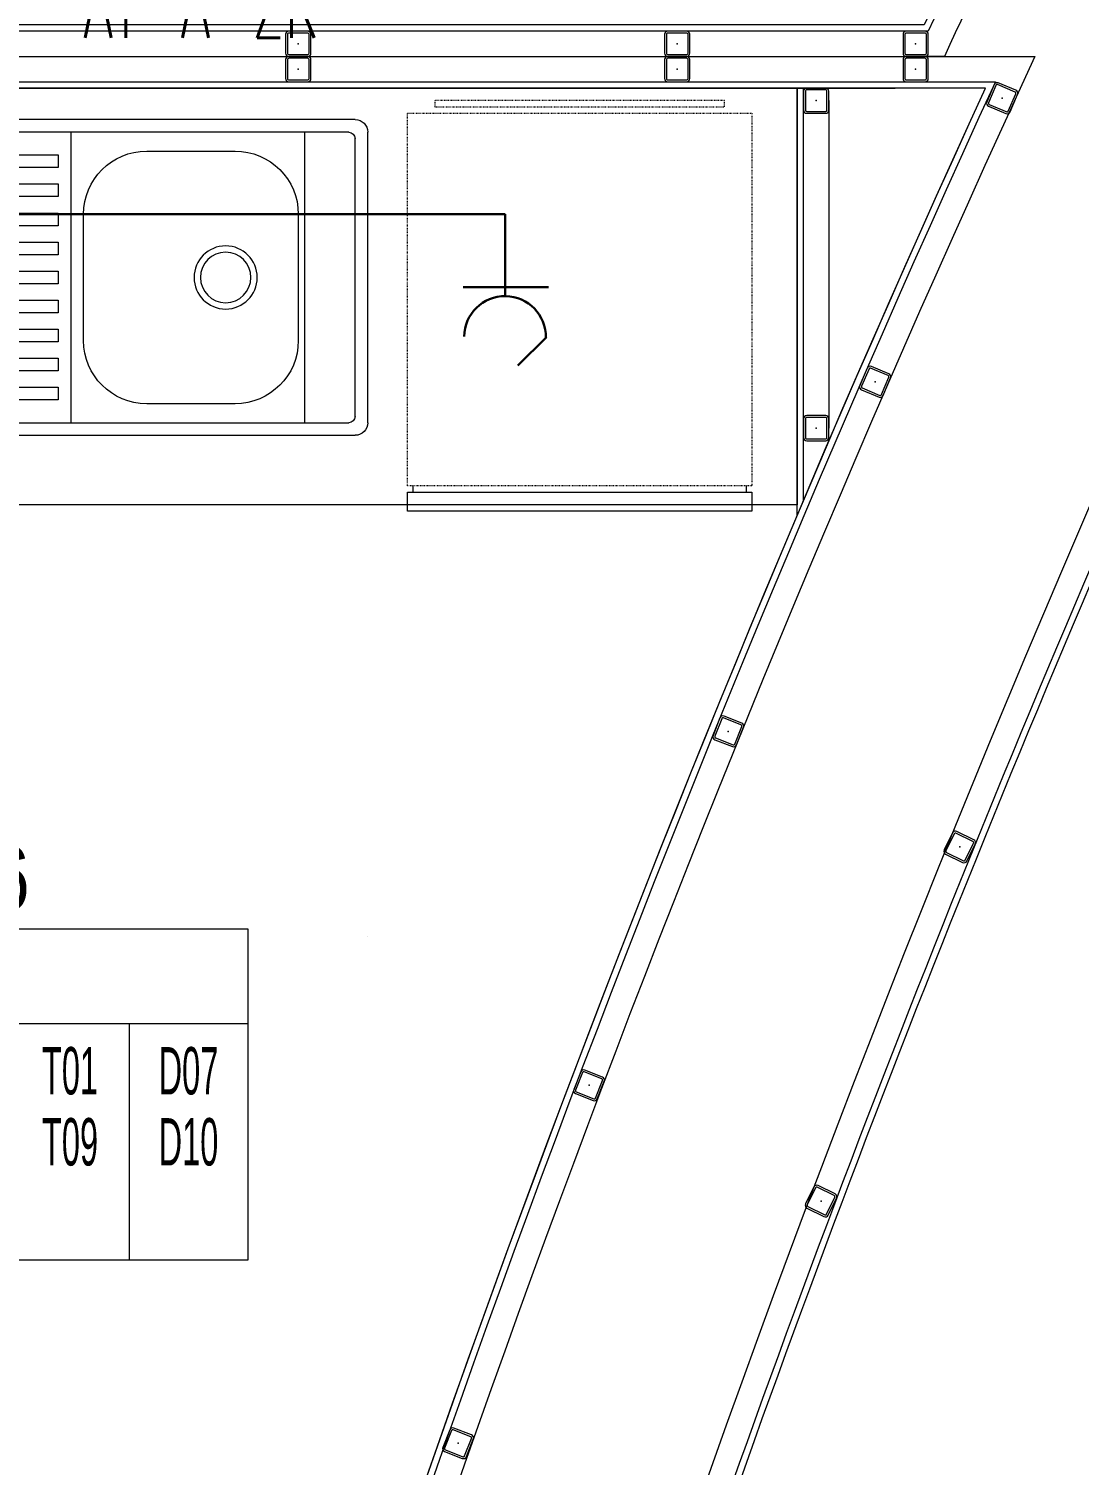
# Model space of a CAD drawing. Extents: x -1439 to 23780, y -1362 to 4476.
# Drawn here: x 1660.8 to 1827.1, y 501.9 to 729.4 of the extents above; entities that cross this region are included whole.
import ezdxf
from ezdxf.enums import TextEntityAlignment as Align

# ---------------------------------------------------------------- set-up
doc = ezdxf.new("R2010")
doc.units = 0
doc.header["$MEASUREMENT"] = 0
doc.linetypes.add('Audi$0$DOT2', pattern=[0.125, 0, -0.125])
doc.linetypes.add('Audi$0$HIDDEN', pattern=[0.375, 0.25, -0.125])
doc.layers.get('0').update_dxf_attribs({"color": 9, "lineweight": 9})
for name, color, linetype, lineweight in [('Audi$0$05', 8, 'Continuous', 9), ('Audi$0$05V', 8, 'Continuous', 9), ('Audi$0$06D', 8, 'Continuous', 9), ('Audi$0$10', 8, 'Continuous', 9), ('Audi$0$11', 8, 'Continuous', 9), ('Audi$0$20', 8, 'Audi$0$DOT2', 9), ('Audi$0$21', 8, 'Continuous', 9), ('Audi$0$35', 8, 'Continuous', 9), ('E-KABLO', 7, 'Continuous', 30), ('E-KAPAKLI PRİZ', 7, 'Continuous', 30), ('E-YAZI', 7, 'Continuous', 30)]:
    doc.layers.add(name, color=color, linetype=linetype, lineweight=lineweight)
doc.styles.add('Audi$0$Arial', font='arial.ttf', dxfattribs={"height": 2.5})
doc.styles.add('Audi$0$MuuM_TEXT-STANDART', font='ARIALN.TTF')
doc.styles.add('E-YAZI', font='txttw.shx')

# ---------------------------------------------------------------- blocks, each defined once
blk = doc.blocks.new('Audi$0$mini buzdolabı')
for p, q in [((0.86, -60), (0.86, -59)), ((53.64, -60), (53.64, -59))]:
    blk.add_line(p, q)
blk.add_lwpolyline([(54.5, -63), (0, -63), (0, -60), (54.5, -60)], close=True)
at = {"layer": 'Audi$0$20'}
for points in [[(54.5, -59), (0, -59), (0, 0), (54.5, 0)], [(4.3, 1), (50.2, 1), (50.2, 2), (4.3, 2)]]:
    blk.add_lwpolyline(points, close=True, dxfattribs=at)
blk = doc.blocks.new('Audi$0$p_eviye')
at = {"linetype": 'Continuous'}
for p, q in [((-41, 0), (41, 0)), ((-43, -48), (-43, -2)), ((-40, -2), (40, -2)), ((-4, -48), (-4, -2)), ((33, -48), (33, -2)), ((43, -2), (43, -48)), ((-41, -47), (-41, -3)), ((41, -3), (41, -47)), ((22, -5), (8, -5)), ((-2, -15), (-2, -35)), ((32, -35), (32, -15)), ((8, -45), (22, -45)), ((41, -50), (-41, -50)), ((40, -48), (-40, -48))]:
    blk.add_line(p, q, dxfattribs=at)
blk.add_lwpolyline([(43, 79.43), (43, 79.43, -0.414214)], format="xyb", dxfattribs=at)
for points in [[(-6, -5.6), (-39, -5.6), (-39, -7.6), (-6, -7.6)], [(-6, -10.2), (-39, -10.2), (-39, -12.2), (-6, -12.2)], [(-6, -14.8), (-39, -14.8), (-39, -16.8), (-6, -16.8)], [(-6, -19.4), (-39, -19.4), (-39, -21.4), (-6, -21.4)], [(-6, -24), (-37, -24), (-37, -26), (-6, -26)], [(-6, -28.6), (-39, -28.6), (-39, -30.6), (-6, -30.6)], [(-6, -33.2), (-39, -33.2), (-39, -35.2), (-6, -35.2)], [(-6, -37.8), (-39, -37.8), (-39, -39.8), (-6, -39.8)], [(-6, -42.4), (-39, -42.4), (-39, -44.4), (-6, -44.4)]]:
    blk.add_lwpolyline(points, close=True, dxfattribs=at)
for radius in [5, 4]:
    blk.add_circle((20.5, -25), radius, dxfattribs=at)
for centre, radius, start, end in [((-41, -2), 2, 90, 180), ((-40, -3), 1, 90, 180), ((40, -3), 1, 0, 90), ((41, -2), 2, 0, 90), ((8, -15), 10, 90, 180), ((22, -15), 10, 0, 90), ((8, -35), 10, 180, 270), ((22, -35), 10, 270, 0), ((-40, -47), 1, 180, 270), ((40, -47), 1, 270, 0), ((-41, -48), 2, 180, 270), ((41, -48), 2, 270, 0)]:
    blk.add_arc(centre, radius, start, end, dxfattribs=at)
blk = doc.blocks.new('Audi$0$Prf-40x40')
for points in [[(1.5, -2), (-1.5, -2, -0.414214), (-2, -1.5), (-2, 1.5, -0.414214), (-1.5, 2), (1.5, 2, -0.414214), (2, 1.5), (2, -1.5, -0.414214)], [(1.5, -1.7), (-1.5, -1.7, -0.414214), (-1.7, -1.5), (-1.7, 1.5, -0.414214), (-1.5, 1.7), (1.5, 1.7, -0.414214), (1.7, 1.5), (1.7, -1.5, -0.414214)]]:
    blk.add_lwpolyline(points, format="xyb", close=True)
at = {"color": 252}
blk.add_point((0, 0), dxfattribs=at)
blk = doc.blocks.new('Audi$0$0_roomno2')
blk.add_lwpolyline([(19.375, -10.5), (0, -10.5), (0, 0), (19.375, 0)], close=True)
for points in [[(0, -3), (19.375, -3)], [(8.125, -3), (8.125, -10.5)], [(11.875, -3), (11.875, -10.5)], [(15.625, -3), (15.625, -10.5)], [(0, -6.75), (8.125, -6.75)]]:
    blk.add_lwpolyline(points)
at = {"style": 'Audi$0$MuuM_TEXT-STANDART', "width": 0.6}
blk.add_text('H:', height=1.5, dxfattribs=at).set_placement((0.35, -8.608), align=Align.MIDDLE_LEFT)
at = {"style": 'Audi$0$Arial'}
blk.add_attdef('ODANO', (0, 1.17), '', height=2, dxfattribs=at)
blk.add_attdef('MEKANADI', text='', height=2, dxfattribs=at).set_placement((0.35, -3), align=Align.BOTTOM_LEFT)
at = {"style": 'Audi$0$MuuM_TEXT-STANDART', "width": 0.6}
for tag, p in [('YER01', (10, -4.5)), ('TAVAN01', (13.75, -4.5)), ('DUVAR01', (17.5, -4.5)), ('YER02', (10, -6.75)), ('TAVAN02', (13.75, -6.75)), ('DUVAR02', (17.5, -6.75)), ('YER03', (10, -9)), ('TAVAN03', (13.75, -9)), ('DUVAR03', (17.5, -9))]:
    blk.add_attdef(tag, text='', height=1.5, dxfattribs=at).set_placement(p, align=Align.MIDDLE_CENTER)
for tag, p in [('M2', (0.35, -4.875)), ('TEMIZTAVANYUKSEKLIGI', (1.8, -8.608))]:
    blk.add_attdef(tag, text='', height=1.5, dxfattribs=at).set_placement(p, align=Align.MIDDLE_LEFT)
blk = doc.blocks.new('Audi$0$p-zemin kat')
at = {"layer": 'Audi$0$06D'}
for points in [[(1714.37, 328.25, -0.047242), (1878.89, 762.32), (1834.06, 784.46, 0.006552), (1805.8, 725), (1799.57, 725)], [(1522.5, 595.5), (1522.5, 725), (1820.11, 725, 0.040563), (1680.61, 345, 0.040466)]]:
    blk.add_lwpolyline(points, format="xyb", dxfattribs=at)
blk.add_lwpolyline([(1787.5, 718), (1787.5, 666.13)], dxfattribs=at)
at = {"layer": 'Audi$0$11'}
for points in [[(1719.56, 328.25, -0.047611), (1885.58, 764.59), (1831.78, 791.16, 0.006731), (1802.6, 730), (1517.5, 730), (1517.5, 591), (1527.5, 591), (1527.5, 720), (1798.01, 720)], [(1718.52, 328.25, -0.047537), (1884.24, 764.14), (1832.24, 789.82, 0.006696), (1803.24, 729), (1518.5, 729), (1518.5, 592), (1526.5, 592), (1526.5, 721), (1799.57, 721)], [(1675.42, 345, -0.03992), (1812.31, 720), (1798.01, 720)], [(1799.57, 721), (1813.87, 721, 0.040048), (1676.46, 345, 0.039841)]]:
    blk.add_lwpolyline(points, format="xyb", dxfattribs=at)
for points in [[(1782.5, 652.35), (1782.5, 720)], [(1783.5, 654.71), (1783.5, 720)]]:
    blk.add_lwpolyline(points, dxfattribs=at)
at = {"layer": 'Audi$0$10'}
for p, xscale, rotation in [((1703.5, 727), -1, 90), ((1763.5, 727), -1, 90), ((1801.24, 727), -1, 90), ((1703.5, 723), -1, 90), ((1763.5, 723), -1, 90), ((1801.24, 723), -1, 90), ((1785.5, 718), -1, 90), ((1814.93, 718.38), -0.9999999999999993, 67.15881664946849), ((1794.84, 673.48), -0.9999999999999993, 67.15881664946849), ((1785.5, 666.13), -1, 90), ((1771.57, 618.11), -0.9999999999999988, 68.53420236421282), ((1808.22, 599.81), -0.9999999999999996, 63.7171675911365), ((1749.53, 562.07), -0.9999999999999988, 68.53420236421282), ((1786.26, 543.74), -0.9999999999999996, 63.7171675911365), ((1728.8, 505.39), -0.9999999999999988, 68.53420236421282)]:
    blk.add_blockref('Audi$0$Prf-40x40', p, dxfattribs=dict(at, xscale=xscale, rotation=rotation))
at = {"layer": 'Audi$0$21'}
ref = blk.add_blockref('Audi$0$0_roomno2', (1598.61, 586.87), dxfattribs=dict(at, xscale=5, yscale=5, zscale=5))
ref.add_attrib('ODANO', 'AUDI-ZK-06', dxfattribs={"layer": '0', "height": 10, "style": 'Audi$0$MuuM_TEXT-STANDART'}).set_placement((1598.61, 586.87), align=Align.BOTTOM_LEFT)
ref.add_attrib('MEKANADI', 'MUTFAK', dxfattribs={"layer": '0', "height": 10, "style": 'Audi$0$MuuM_TEXT-STANDART'}).set_placement((1600.36, 571.87), align=Align.BOTTOM_LEFT)
ref.add_attrib('M2', '6.39 m2', dxfattribs={"layer": '0', "height": 7.5, "style": 'Audi$0$MuuM_TEXT-STANDART', "width": 0.6}).set_placement((1600.36, 562.49), align=Align.MIDDLE_LEFT)
ref.add_attrib('TEMIZTAVANYUKSEKLIGI', '2.40 M', dxfattribs={"layer": '0', "height": 7.5, "style": 'Audi$0$MuuM_TEXT-STANDART', "width": 0.6}).set_placement((1607.61, 543.83), align=Align.MIDDLE_LEFT)
ref.add_attrib('YER01', 'Y08', dxfattribs={"layer": '0', "height": 7.5, "style": 'Audi$0$MuuM_TEXT-STANDART', "width": 0.6}).set_placement((1648.61, 564.37), align=Align.MIDDLE_CENTER)
ref.add_attrib('TAVAN01', 'T01', dxfattribs={"layer": '0', "height": 7.5, "style": 'Audi$0$MuuM_TEXT-STANDART', "width": 0.6}).set_placement((1667.36, 564.37), align=Align.MIDDLE_CENTER)
ref.add_attrib('DUVAR01', 'D07', dxfattribs={"layer": '0', "height": 7.5, "style": 'Audi$0$MuuM_TEXT-STANDART', "width": 0.6}).set_placement((1686.11, 564.37), align=Align.MIDDLE_CENTER)
ref.add_attrib('TAVAN02', 'T09', dxfattribs={"layer": '0', "height": 7.5, "style": 'Audi$0$MuuM_TEXT-STANDART', "width": 0.6}).set_placement((1667.36, 553.12), align=Align.MIDDLE_CENTER)
ref.add_attrib('DUVAR02', 'D10', dxfattribs={"layer": '0', "height": 7.5, "style": 'Audi$0$MuuM_TEXT-STANDART', "width": 0.6}).set_placement((1686.11, 553.12), align=Align.MIDDLE_CENTER)
blk = doc.blocks.new('100_KAPAKLI PRİZ')
at = {"layer": 'E-KAPAKLI PRİZ', "color": 4}
for p, q in [((1.216, 3.6), (0.379, 4.438)), ((-1.223, 2.136), (1.279, 2.136)), ((0, 2.4), (0, 0))]:
    blk.add_line(p, q, dxfattribs=at)
blk.add_arc((0, 3.6), 1.2, 180.7551, 0.7551, dxfattribs=at)

msp = doc.modelspace()

# ---------------------------------------------------------------- linework, layer by layer
at = {"layer": 'Audi$0$06D'}
msp.add_lwpolyline([(1527.5, 720), (1782.5, 720), (1782.5, 654), (1527.5, 654)], close=True, dxfattribs=at)
at = {"layer": 'Audi$0$20', "linetype": 'Audi$0$HIDDEN'}
msp.add_arc((4088.57, -323.37), 2387.73, 153.71717, 164.19582, dxfattribs=at)
at = {"layer": 'Audi$0$35'}
msp.add_lwpolyline([(1527.5, 347), (1675.98, 347, -0.039712), (1812.31, 720), (1527.5, 720), (1527.5, 591), (1517.5, 591), (1517.5, 501), (1527.5, 501)], format="xyb", close=True, dxfattribs=at)
at = {"layer": 'E-KABLO', "color": 6}
msp.add_line((1620.88, 700), (1736.23, 700), dxfattribs=at)

# ---------------------------------------------------------------- block references
at = {"layer": 'Audi$0$05', "xscale": -1, "rotation": 180}
msp.add_blockref('Audi$0$p_eviye', (1671.5, 665), dxfattribs=at)
at = {"layer": 'Audi$0$05V'}
msp.add_blockref('Audi$0$mini buzdolabı', (1720.8, 716), dxfattribs=at)
at = {"layer": 'Audi$0$10'}
msp.add_blockref('Audi$0$p-zemin kat', (0, 0), dxfattribs=at)
at = {"layer": 'E-KAPAKLI PRİZ', "xscale": -5.399999999999998, "yscale": 5.399999999999998, "zscale": 5.399999999999998, "rotation": 180}
msp.add_blockref('100_KAPAKLI PRİZ', (1736.23, 700), dxfattribs=at)

# ---------------------------------------------------------------- texts
at = {"layer": 'E-YAZI', "color": 3, "style": 'E-YAZI', "width": 0.6}
msp.add_text('AT-A-ZK', height=10, dxfattribs=at).set_placement((1669.49, 727.95))

doc.saveas('drawing.dxf')
